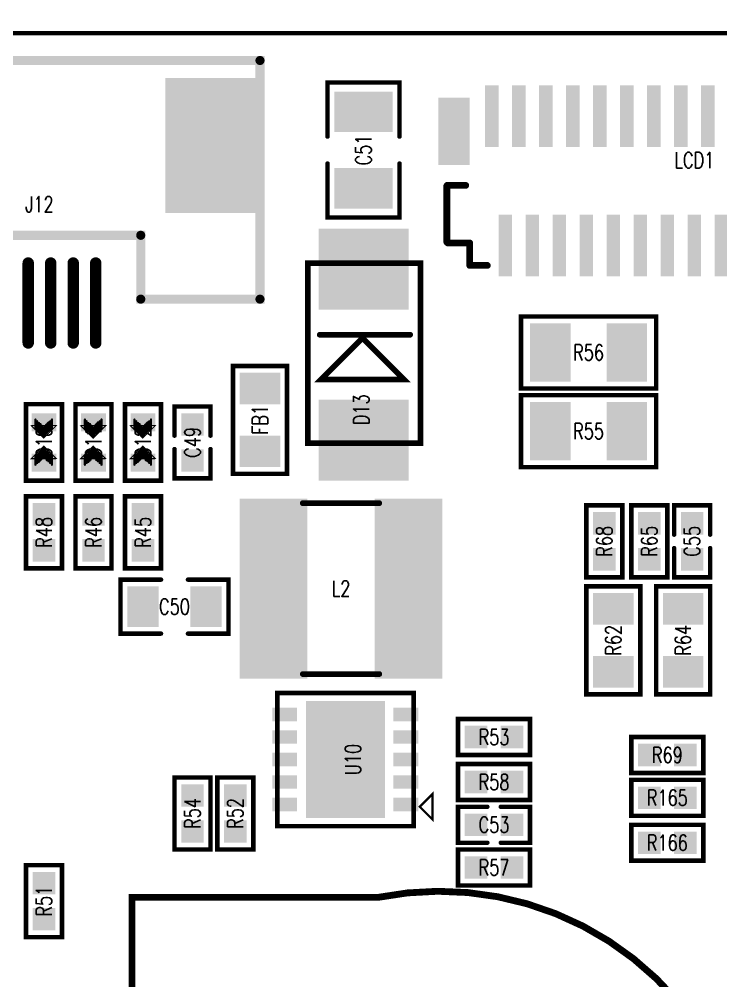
# Model space of a CAD drawing. Extents: x -4 to 157, y -7 to 87.
# Drawn here: x 11.5 to 27.09, y 65.43 to 86.81 of the extents above; entities that cross this region are included whole.
import ezdxf
from ezdxf.enums import TextEntityAlignment as Align

# ---------------------------------------------------------------- set-up
doc = ezdxf.new("R2010")
doc.units = 0
doc.linetypes.add('TRMIDX_0', pattern=[2, 1, 1])
doc.linetypes.add('TRMIDX_1', pattern=[2, 1, 1])
for name, color, linetype in [('BOARD_OUTLINE_00', 254, 'CONTINUOUS'), ('DRIL_NPLTE_THRU_01', 3, 'CONTINUOUS'), ('DRIL_NPLTE_THRU_02', 171, 'CONTINUOUS'), ('DRIL_NPLTE_THRU_03', 222, 'CONTINUOUS'), ('DRIL_NPLTE_THRU_04', 2, 'CONTINUOUS'), ('DRIL_PLTE_THRU_01', 3, 'CONTINUOUS'), ('DRIL_PLTE_THRU_02', 171, 'CONTINUOUS'), ('DRIL_PLTE_THRU_03', 222, 'CONTINUOUS'), ('DRIL_PLTE_THRU_04', 2, 'CONTINUOUS'), ('DRIL_SYMBOL', 254, 'CONTINUOUS'), ('PADS_BOT', 56, 'CONTINUOUS'), ('PADS_INNER', 96, 'CONTINUOUS'), ('PADS_TOP', 96, 'CONTINUOUS'), ('PART_NAME_126', 6, 'CONTINUOUS'), ('PART_TOP_2DLINE_00', 255, 'CONTINUOUS'), ('PART_TOP_2DLINE_01', 255, 'CONTINUOUS'), ('PART_TOP_2DLINE_126', 255, 'CONTINUOUS'), ('PART_TOP_COPPER_01', 255, 'CONTINUOUS'), ('TAG_00', 254, 'CONTINUOUS'), ('TAG_01', 254, 'CONTINUOUS')]:
    doc.layers.add(name, color=color, linetype=linetype)
doc.styles.add('W0$05', font='simplex', dxfattribs={"width": 0.75})

# ---------------------------------------------------------------- blocks, each defined once
blk = doc.blocks.new('BOARD_5')
at = {"layer": 'BOARD_OUTLINE_00', "const_width": 0.1}
blk.add_lwpolyline([(0, -3.5, -0.414214), (3.5, 0), (156.51, 0, -0.414214), (160.01, -3.5), (160.01, -86.52, -0.414214), (156.51, -90.02), (3.5, -90.02, -0.414214), (0, -86.52)], format="xyb", close=True, dxfattribs=at)
blk = doc.blocks.new('SMOOTH_0$1')
at = {"const_width": 0.05}
blk.add_lwpolyline([(-0.025, 0, 1), (0.025, 0, 1)], format="xyb", close=True, dxfattribs=at)
blk = doc.blocks.new('PART_BODY_TOP_275')
at = {"layer": 'PART_TOP_2DLINE_126', "const_width": 0.1}
for points in [[(-0.15, 0.4), (-0.8, 0.4), (-0.8, -0.4), (-0.15, -0.4)], [(0.15, -0.4), (0.8, -0.4), (0.8, 0.4), (0.15, 0.4)]]:
    blk.add_lwpolyline(points, dxfattribs=at)
at = {"layer": 'PART_TOP_2DLINE_126'}
for p in [(-0.8, 0.4), (-0.15, 0.4), (0.15, 0.4), (0.8, 0.4), (-0.8, -0.4), (-0.15, -0.4), (0.15, -0.4), (0.8, -0.4)]:
    blk.add_blockref('SMOOTH_0$1', p, dxfattribs=at)
blk = doc.blocks.new('DRIL_HOLE_0')
blk.add_lwpolyline([(0, 0, 1), (0, 0, 1)], format="xyb", close=True)
blk = doc.blocks.new('PAD_0')
blk.add_lwpolyline([(0, 0, 1), (0, 0, 1)], format="xyb", close=True)
blk = doc.blocks.new('PAD_11')
at = {"const_width": 0.5}
blk.add_lwpolyline([(-0.25, 0), (0.25, 0)], dxfattribs=at)
blk = doc.blocks.new('STK_TOP_7')
at = {"layer": 'DRIL_PLTE_THRU_01'}
blk.add_blockref('DRIL_HOLE_0', (0, 0), dxfattribs=at)
at = {"layer": 'DRIL_PLTE_THRU_02'}
blk.add_blockref('DRIL_HOLE_0', (0, 0), dxfattribs=at)
at = {"layer": 'DRIL_PLTE_THRU_03'}
blk.add_blockref('DRIL_HOLE_0', (0, 0), dxfattribs=at)
at = {"layer": 'DRIL_PLTE_THRU_04'}
blk.add_blockref('DRIL_HOLE_0', (0, 0), dxfattribs=at)
at = {"layer": 'PADS_BOT'}
blk.add_blockref('PAD_0', (0, 0), dxfattribs=at)
at = {"layer": 'PADS_INNER'}
blk.add_blockref('PAD_0', (0, 0), dxfattribs=at)
at = {"layer": 'PADS_TOP'}
blk.add_blockref('PAD_11', (0, 0), dxfattribs=at)
blk = doc.blocks.new('SYM_TOP_5')
for name, p in [('PART_BODY_TOP_275', (0, 0)), ('STK_TOP_7', (-0.4, 0)), ('STK_TOP_7', (0.4, 0))]:
    blk.add_blockref(name, p)
blk = doc.blocks.new('PART_TOP_93')
blk.add_blockref('SYM_TOP_5', (0, 0))
at = {"layer": 'PART_NAME_126', "style": 'W0$05', "width": 0.75}
blk.add_text('C49', height=0.35, dxfattribs=at).set_placement((0, 0), align=Align.MIDDLE_CENTER)
blk = doc.blocks.new('PART_BODY_TOP_278')
at = {"layer": 'PART_TOP_2DLINE_126', "const_width": 0.1}
for points in [[(-0.3, 0.6), (-1.2, 0.6), (-1.2, -0.6), (-0.3, -0.6)], [(0.3, -0.6), (1.2, -0.6), (1.2, 0.6), (0.3, 0.6)]]:
    blk.add_lwpolyline(points, dxfattribs=at)
at = {"layer": 'PART_TOP_2DLINE_126'}
for p in [(-1.2, 0.6), (-0.3, 0.6), (0.3, 0.6), (1.2, 0.6), (-1.2, -0.6), (-0.3, -0.6), (0.3, -0.6), (1.2, -0.6)]:
    blk.add_blockref('SMOOTH_0$1', p, dxfattribs=at)
blk = doc.blocks.new('PAD_14')
at = {"const_width": 0.7}
blk.add_lwpolyline([(-0.45, 0), (0.45, 0)], dxfattribs=at)
blk = doc.blocks.new('STK_TOP_10')
at = {"layer": 'DRIL_PLTE_THRU_01'}
blk.add_blockref('DRIL_HOLE_0', (0, 0), dxfattribs=at)
at = {"layer": 'DRIL_PLTE_THRU_02'}
blk.add_blockref('DRIL_HOLE_0', (0, 0), dxfattribs=at)
at = {"layer": 'DRIL_PLTE_THRU_03'}
blk.add_blockref('DRIL_HOLE_0', (0, 0), dxfattribs=at)
at = {"layer": 'DRIL_PLTE_THRU_04'}
blk.add_blockref('DRIL_HOLE_0', (0, 0), dxfattribs=at)
at = {"layer": 'PADS_BOT'}
blk.add_blockref('PAD_0', (0, 0), dxfattribs=at)
at = {"layer": 'PADS_INNER'}
blk.add_blockref('PAD_0', (0, 0), dxfattribs=at)
at = {"layer": 'PADS_TOP', "rotation": 90}
blk.add_blockref('PAD_14', (0, 0), dxfattribs=at)
blk = doc.blocks.new('SYM_TOP_8')
for name, p in [('PART_BODY_TOP_278', (0, 0)), ('STK_TOP_10', (-0.7, 0)), ('STK_TOP_10', (0.7, 0))]:
    blk.add_blockref(name, p)
blk = doc.blocks.new('PART_TOP_95')
blk.add_blockref('SYM_TOP_8', (0, 0))
at = {"layer": 'PART_NAME_126', "style": 'W0$05', "width": 0.75}
blk.add_text('C50', height=0.35, rotation=180, dxfattribs=at).set_placement((0, 0), align=Align.MIDDLE_CENTER)
blk = doc.blocks.new('PART_BODY_TOP_280')
at = {"layer": 'PART_TOP_2DLINE_126', "const_width": 0.1}
for points in [[(-0.3, 0.8), (-1.5, 0.8), (-1.5, -0.8), (-0.3, -0.8)], [(0.3, 0.8), (1.5, 0.8), (1.5, -0.8), (0.3, -0.8)]]:
    blk.add_lwpolyline(points, dxfattribs=at)
at = {"layer": 'PART_TOP_2DLINE_126'}
for p in [(-1.5, 0.8), (-0.3, 0.8), (0.3, 0.8), (1.5, 0.8), (-1.5, -0.8), (-0.3, -0.8), (0.3, -0.8), (1.5, -0.8)]:
    blk.add_blockref('SMOOTH_0$1', p, dxfattribs=at)
blk = doc.blocks.new('PAD_15')
at = {"const_width": 0.9}
blk.add_lwpolyline([(-0.65, 0), (0.65, 0)], dxfattribs=at)
blk = doc.blocks.new('STK_TOP_12')
at = {"layer": 'DRIL_PLTE_THRU_01'}
blk.add_blockref('DRIL_HOLE_0', (0, 0), dxfattribs=at)
at = {"layer": 'DRIL_PLTE_THRU_02'}
blk.add_blockref('DRIL_HOLE_0', (0, 0), dxfattribs=at)
at = {"layer": 'DRIL_PLTE_THRU_03'}
blk.add_blockref('DRIL_HOLE_0', (0, 0), dxfattribs=at)
at = {"layer": 'DRIL_PLTE_THRU_04'}
blk.add_blockref('DRIL_HOLE_0', (0, 0), dxfattribs=at)
at = {"layer": 'PADS_BOT'}
blk.add_blockref('PAD_0', (0, 0), dxfattribs=at)
at = {"layer": 'PADS_INNER'}
blk.add_blockref('PAD_0', (0, 0), dxfattribs=at)
at = {"layer": 'PADS_TOP', "rotation": 90}
blk.add_blockref('PAD_15', (0, 0), dxfattribs=at)
blk = doc.blocks.new('SYM_TOP_10')
for name, p in [('STK_TOP_12', (-0.85, 0)), ('STK_TOP_12', (0.85, 0)), ('PART_BODY_TOP_280', (0, 0))]:
    blk.add_blockref(name, p)
blk = doc.blocks.new('PART_TOP_96')
blk.add_blockref('SYM_TOP_10', (0, 0))
at = {"layer": 'PART_NAME_126', "style": 'W0$05', "width": 0.75}
blk.add_text('C51', height=0.35, dxfattribs=at).set_placement((0, 0), align=Align.MIDDLE_CENTER)
blk = doc.blocks.new('PART_TOP_98')
blk.add_blockref('SYM_TOP_5', (0, 0))
at = {"layer": 'PART_NAME_126', "style": 'W0$05', "width": 0.75}
blk.add_text('C53', height=0.35, dxfattribs=at).set_placement((0, 0), align=Align.MIDDLE_CENTER)
blk = doc.blocks.new('PART_TOP_100')
blk.add_blockref('SYM_TOP_5', (0, 0))
at = {"layer": 'PART_NAME_126', "style": 'W0$05', "width": 0.75}
blk.add_text('C55', height=0.35, dxfattribs=at).set_placement((0, 0), align=Align.MIDDLE_CENTER)
blk = doc.blocks.new('SMOOTH_0$0254')
at = {"const_width": 0.0127}
blk.add_lwpolyline([(-0.00635, 0, 1), (0.00635, 0, 1)], format="xyb", close=True, dxfattribs=at)
blk = doc.blocks.new('SMOOTH_0$0508')
at = {"const_width": 0.0254}
blk.add_lwpolyline([(-0.0127, 0, 1), (0.0127, 0, 1)], format="xyb", close=True, dxfattribs=at)
blk = doc.blocks.new('PART_BODY_TOP_283')
at = {"layer": 'PART_TOP_2DLINE_126', "const_width": 0.1}
blk.add_lwpolyline([(0.85, -0.4), (0.85, 0.4), (-0.85, 0.4), (-0.85, -0.4)], close=True, dxfattribs=at)
at = {"layer": 'PART_TOP_COPPER_01', "linetype": 'TRMIDX_0', "const_width": 0.0508}
for points in [[(-0.3048, 0.1905), (-0.4953, 0.1905)], [(-0.2667, 0.1524), (-0.4572, 0.1524)], [(-0.2413, 0.1143), (-0.4318, 0.1143)], [(-0.2159, 0.0889), (-0.4064, 0.0889)], [(-0.1905, 0.0635), (-0.381, 0.0635)], [(-0.1524, 0.0381), (-0.3429, 0.0381)], [(-0.1397, -0.0127), (-0.3302, -0.0127)], [(-0.127, 0.0127), (-0.3175, 0.0127)], [(-0.3048, -0.1778), (-0.4953, -0.1778)], [(-0.2667, -0.1397), (-0.4572, -0.1397)], [(-0.2286, -0.1016), (-0.4191, -0.1016)], [(-0.2032, -0.0635), (-0.3937, -0.0635)], [(-0.1651, -0.0381), (-0.3556, -0.0381)]]:
    blk.add_lwpolyline(points, dxfattribs=at)
at = {"layer": 'PART_TOP_COPPER_01', "linetype": 'TRMIDX_0', "const_width": 0.0254}
for points in [[(-0.3556, -0.2667), (-0.08255, 0.00635), (-0.36195, 0.28575), (-0.36195, -0.254), (-0.3556, -0.254)], [(-0.3048, -0.1651), (-0.1397, 0), (-0.31115, 0.17145), (-0.31115, -0.1524), (-0.3048, -0.1524)]]:
    blk.add_lwpolyline(points, close=True, dxfattribs=at)
at = {"layer": 'PART_TOP_COPPER_01', "linetype": 'TRMIDX_1', "const_width": 0.0254}
for points in [[(0.3683, 0.2794), (0.09525, 0.00635), (0.37465, -0.27305), (0.37465, 0.2667), (0.3683, 0.2667)], [(0.3175, 0.1778), (0.1524, 0.0127), (0.32385, -0.15875), (0.32385, 0.1651), (0.3175, 0.1651)]]:
    blk.add_lwpolyline(points, close=True, dxfattribs=at)
at = {"layer": 'PART_TOP_COPPER_01', "linetype": 'TRMIDX_1', "const_width": 0.0508}
for points in [[(0.3175, 0.1905), (0.508, 0.1905)], [(0.1397, 0), (0.3302, 0)], [(0.1524, 0.0254), (0.3429, 0.0254)], [(0.1651, -0.0254), (0.3556, -0.0254)], [(0.1778, 0.0508), (0.3683, 0.0508)], [(0.2159, 0.0762), (0.4064, 0.0762)], [(0.2413, 0.1143), (0.4318, 0.1143)], [(0.2794, 0.1524), (0.4699, 0.1524)], [(0.2032, -0.0508), (0.3937, -0.0508)], [(0.2286, -0.0762), (0.4191, -0.0762)], [(0.254, -0.1016), (0.4445, -0.1016)], [(0.2794, -0.1397), (0.4699, -0.1397)], [(0.3175, -0.1778), (0.508, -0.1778)]]:
    blk.add_lwpolyline(points, dxfattribs=at)
at = {"layer": 'PART_TOP_2DLINE_126'}
for p in [(-0.85, 0.4), (0.85, 0.4), (-0.85, -0.4), (0.85, -0.4)]:
    blk.add_blockref('SMOOTH_0$1', p, dxfattribs=at)
at = {"layer": 'PART_TOP_COPPER_01'}
for name, p in [('SMOOTH_0$0508', (-0.4953, 0.1905)), ('SMOOTH_0$0254', (-0.36195, 0.28575)), ('SMOOTH_0$0508', (-0.3048, 0.1905)), ('SMOOTH_0$0508', (0.3175, 0.1905)), ('SMOOTH_0$0254', (0.3683, 0.2794)), ('SMOOTH_0$0254', (0.3683, 0.2667)), ('SMOOTH_0$0254', (0.37465, 0.2667)), ('SMOOTH_0$0508', (0.508, 0.1905)), ('SMOOTH_0$0508', (-0.4572, 0.1524)), ('SMOOTH_0$0508', (-0.4318, 0.1143)), ('SMOOTH_0$0508', (-0.4064, 0.0889)), ('SMOOTH_0$0508', (-0.381, 0.0635)), ('SMOOTH_0$0508', (-0.3429, 0.0381)), ('SMOOTH_0$0508', (-0.3302, -0.0127)), ('SMOOTH_0$0508', (-0.3175, 0.0127)), ('SMOOTH_0$0254', (-0.31115, 0.17145)), ('SMOOTH_0$0508', (-0.2667, 0.1524)), ('SMOOTH_0$0508', (-0.2413, 0.1143)), ('SMOOTH_0$0508', (-0.2159, 0.0889)), ('SMOOTH_0$0508', (-0.1905, 0.0635)), ('SMOOTH_0$0508', (-0.1524, 0.0381)), ('SMOOTH_0$0508', (-0.1397, -0.0127)), ('SMOOTH_0$0508', (-0.127, 0.0127)), ('SMOOTH_0$0254', (-0.1397, 0)), ('SMOOTH_0$0254', (-0.08255, 0.00635)), ('SMOOTH_0$0254', (0.09525, 0.00635)), ('SMOOTH_0$0508', (0.1397, 0)), ('SMOOTH_0$0508', (0.1524, 0.0254)), ('SMOOTH_0$0254', (0.1524, 0.0127)), ('SMOOTH_0$0508', (0.1651, -0.0254)), ('SMOOTH_0$0508', (0.1778, 0.0508)), ('SMOOTH_0$0508', (0.2159, 0.0762)), ('SMOOTH_0$0508', (0.2413, 0.1143)), ('SMOOTH_0$0508', (0.2794, 0.1524)), ('SMOOTH_0$0254', (0.3175, 0.1778)), ('SMOOTH_0$0254', (0.3175, 0.1651)), ('SMOOTH_0$0508', (0.3302, 0)), ('SMOOTH_0$0254', (0.32385, 0.1651)), ('SMOOTH_0$0508', (0.3429, 0.0254)), ('SMOOTH_0$0508', (0.3556, -0.0254)), ('SMOOTH_0$0508', (0.3683, 0.0508)), ('SMOOTH_0$0508', (0.4064, 0.0762)), ('SMOOTH_0$0508', (0.4318, 0.1143)), ('SMOOTH_0$0508', (0.4699, 0.1524)), ('SMOOTH_0$0508', (-0.4953, -0.1778)), ('SMOOTH_0$0508', (-0.4572, -0.1397)), ('SMOOTH_0$0508', (-0.4191, -0.1016)), ('SMOOTH_0$0508', (-0.3937, -0.0635)), ('SMOOTH_0$0508', (-0.3556, -0.0381)), ('SMOOTH_0$0508', (-0.3048, -0.1778)), ('SMOOTH_0$0254', (-0.31115, -0.1524)), ('SMOOTH_0$0254', (-0.3048, -0.1524)), ('SMOOTH_0$0254', (-0.3048, -0.1651)), ('SMOOTH_0$0508', (-0.2667, -0.1397)), ('SMOOTH_0$0508', (-0.2286, -0.1016)), ('SMOOTH_0$0508', (-0.2032, -0.0635)), ('SMOOTH_0$0508', (-0.1651, -0.0381)), ('SMOOTH_0$0508', (0.2032, -0.0508)), ('SMOOTH_0$0508', (0.2286, -0.0762)), ('SMOOTH_0$0508', (0.254, -0.1016)), ('SMOOTH_0$0508', (0.2794, -0.1397)), ('SMOOTH_0$0508', (0.3175, -0.1778)), ('SMOOTH_0$0254', (0.32385, -0.15875)), ('SMOOTH_0$0508', (0.3937, -0.0508)), ('SMOOTH_0$0508', (0.4191, -0.0762)), ('SMOOTH_0$0508', (0.4445, -0.1016)), ('SMOOTH_0$0508', (0.4699, -0.1397)), ('SMOOTH_0$0508', (0.508, -0.1778)), ('SMOOTH_0$0254', (-0.36195, -0.254)), ('SMOOTH_0$0254', (-0.3556, -0.254)), ('SMOOTH_0$0254', (-0.3556, -0.2667)), ('SMOOTH_0$0254', (0.37465, -0.27305))]:
    blk.add_blockref(name, p, dxfattribs=at)
blk = doc.blocks.new('PAD_18')
at = {"const_width": 0.4}
blk.add_lwpolyline([(-0.275, 0), (0.275, 0)], dxfattribs=at)
blk = doc.blocks.new('STK_TOP_15')
at = {"layer": 'DRIL_PLTE_THRU_01'}
blk.add_blockref('DRIL_HOLE_0', (0, 0), dxfattribs=at)
at = {"layer": 'DRIL_PLTE_THRU_02'}
blk.add_blockref('DRIL_HOLE_0', (0, 0), dxfattribs=at)
at = {"layer": 'DRIL_PLTE_THRU_03'}
blk.add_blockref('DRIL_HOLE_0', (0, 0), dxfattribs=at)
at = {"layer": 'DRIL_PLTE_THRU_04'}
blk.add_blockref('DRIL_HOLE_0', (0, 0), dxfattribs=at)
at = {"layer": 'PADS_BOT'}
blk.add_blockref('PAD_0', (0, 0), dxfattribs=at)
at = {"layer": 'PADS_INNER'}
blk.add_blockref('PAD_0', (0, 0), dxfattribs=at)
at = {"layer": 'PADS_TOP', "rotation": 90}
blk.add_blockref('PAD_18', (0, 0), dxfattribs=at)
blk = doc.blocks.new('SYM_TOP_13')
for name, p in [('PART_BODY_TOP_283', (0, 0)), ('STK_TOP_15', (-0.45, 0)), ('STK_TOP_15', (0.45, 0))]:
    blk.add_blockref(name, p)
blk = doc.blocks.new('PART_TOP_133')
blk.add_blockref('SYM_TOP_13', (0, 0))
at = {"layer": 'PART_NAME_126', "style": 'W0$05', "width": 0.75}
blk.add_text('D10', height=0.35, dxfattribs=at).set_placement((0, 0), align=Align.MIDDLE_CENTER)
blk = doc.blocks.new('PART_TOP_134')
blk.add_blockref('SYM_TOP_13', (0, 0))
at = {"layer": 'PART_NAME_126', "style": 'W0$05', "width": 0.75}
blk.add_text('D11', height=0.35, dxfattribs=at).set_placement((0, 0), align=Align.MIDDLE_CENTER)
blk = doc.blocks.new('PART_TOP_135')
blk.add_blockref('SYM_TOP_13', (0, 0))
at = {"layer": 'PART_NAME_126', "style": 'W0$05', "width": 0.75}
blk.add_text('D12', height=0.35, dxfattribs=at).set_placement((0, 0), align=Align.MIDDLE_CENTER)
blk = doc.blocks.new('SMOOTH_0$127')
at = {"const_width": 0.0635}
blk.add_lwpolyline([(-0.03175, 0, 1), (0.03175, 0, 1)], format="xyb", close=True, dxfattribs=at)
blk = doc.blocks.new('PART_BODY_TOP_284')
at = {"layer": 'PART_TOP_2DLINE_126', "const_width": 0.127}
blk.add_lwpolyline([(-0.336, -1.236), (3.664, -1.236), (3.664, 1.264), (-0.336, 1.264)], close=True, dxfattribs=at)
for points in [[(1.257, 1.036), (1.257, -0.972)], [(2.25, 0.785), (2.25, -0.943), (1.3285, -0.0215), (2.2515, 0.9015), (2.2515, 0.784)]]:
    blk.add_lwpolyline(points, dxfattribs=at)
at = {"layer": 'PART_TOP_2DLINE_126'}
for p in [(-0.336, 1.264), (3.664, 1.264), (1.257, 1.036), (2.2515, 0.9015), (2.25, 0.785), (2.2515, 0.784), (1.3285, -0.0215), (1.257, -0.972), (2.25, -0.943), (-0.336, -1.236), (3.664, -1.236)]:
    blk.add_blockref('SMOOTH_0$127', p, dxfattribs=at)
blk = doc.blocks.new('PAD_19')
at = {"const_width": 1.8}
blk.add_lwpolyline([(-1, 0), (1, 0)], dxfattribs=at)
blk = doc.blocks.new('STK_TOP_16')
at = {"layer": 'DRIL_PLTE_THRU_01'}
blk.add_blockref('DRIL_HOLE_0', (0, 0), dxfattribs=at)
at = {"layer": 'DRIL_PLTE_THRU_02'}
blk.add_blockref('DRIL_HOLE_0', (0, 0), dxfattribs=at)
at = {"layer": 'DRIL_PLTE_THRU_03'}
blk.add_blockref('DRIL_HOLE_0', (0, 0), dxfattribs=at)
at = {"layer": 'DRIL_PLTE_THRU_04'}
blk.add_blockref('DRIL_HOLE_0', (0, 0), dxfattribs=at)
at = {"layer": 'PADS_BOT'}
blk.add_blockref('PAD_0', (0, 0), dxfattribs=at)
at = {"layer": 'PADS_INNER'}
blk.add_blockref('PAD_0', (0, 0), dxfattribs=at)
at = {"layer": 'PADS_TOP', "rotation": 90}
blk.add_blockref('PAD_19', (0, 0), dxfattribs=at)
blk = doc.blocks.new('SYM_TOP_14')
for name, p in [('STK_TOP_16', (-0.2, 0)), ('STK_TOP_16', (3.6, 0)), ('PART_BODY_TOP_284', (0, 0))]:
    blk.add_blockref(name, p)
blk = doc.blocks.new('PART_TOP_136')
blk.add_blockref('SYM_TOP_14', (0, 0))
at = {"layer": 'PART_NAME_126', "style": 'W0$05', "width": 0.75}
blk.add_text('D13', height=0.35, rotation=180, dxfattribs=at).set_placement((2.925, -0.05), align=Align.MIDDLE_CENTER)
blk = doc.blocks.new('PART_BODY_TOP_289')
at = {"layer": 'PART_TOP_2DLINE_126', "const_width": 0.1}
blk.add_lwpolyline([(-1.2, 0.6), (1.2, 0.6), (1.2, -0.6), (-1.2, -0.6)], close=True, dxfattribs=at)
at = {"layer": 'PART_TOP_2DLINE_126'}
for p in [(-1.2, 0.6), (1.2, 0.6), (-1.2, -0.6), (1.2, -0.6)]:
    blk.add_blockref('SMOOTH_0$1', p, dxfattribs=at)
blk = doc.blocks.new('SYM_TOP_19')
for name, p in [('PART_BODY_TOP_289', (0, 0)), ('STK_TOP_10', (-0.7, 0)), ('STK_TOP_10', (0.7, 0))]:
    blk.add_blockref(name, p)
blk = doc.blocks.new('PART_TOP_187')
blk.add_blockref('SYM_TOP_19', (0, 0))
at = {"layer": 'PART_NAME_126', "style": 'W0$05', "width": 0.75}
blk.add_text('FB1', height=0.35, rotation=180, dxfattribs=at).set_placement((0, 0), align=Align.MIDDLE_CENTER)
blk = doc.blocks.new('SMOOTH_0$2032')
at = {"const_width": 0.1016}
blk.add_lwpolyline([(-0.0508, 0, 1), (0.0508, 0, 1)], format="xyb", close=True, dxfattribs=at)
blk = doc.blocks.new('PART_BODY_TOP_295')
at = {"layer": 'PART_TOP_2DLINE_00', "const_width": 0.203}
blk.add_lwpolyline([(2.045, 1), (2.345, 0.2), (2.645, 1)], close=True, dxfattribs=at)
at = {"layer": 'PART_TOP_2DLINE_126', "const_width": 0.203}
blk.add_lwpolyline([(-2.25, -0.085), (-4.9, -0.085), (-4.9, -5.391), (4.9, -5.391), (4.9, -0.265), (2.3, -0.265), (2.3, -1.505), (-2.25, -1.505)], close=True, dxfattribs=at)
at = {"layer": 'PART_TOP_2DLINE_00'}
for p in [(2.045, 1), (2.645, 1), (2.345, 0.2)]:
    blk.add_blockref('SMOOTH_0$2032', p, dxfattribs=at)
at = {"layer": 'PART_TOP_2DLINE_126'}
for p in [(-4.9, -0.085), (-2.25, -0.085), (2.3, -0.265), (4.9, -0.265), (-2.25, -1.505), (2.3, -1.505), (-4.9, -5.391), (4.9, -5.391)]:
    blk.add_blockref('SMOOTH_0$2032', p, dxfattribs=at)
blk = doc.blocks.new('PAD_34')
at = {"const_width": 0.127}
blk.add_lwpolyline([(-0.889, -0.0635), (0.889, -0.0635, 1), (0.889, 0.0635), (-0.889, 0.0635, 1)], format="xyb", close=True, dxfattribs=at)
blk = doc.blocks.new('STK_TOP_29')
at = {"layer": 'DRIL_PLTE_THRU_01'}
blk.add_blockref('DRIL_HOLE_0', (0, 0), dxfattribs=at)
at = {"layer": 'DRIL_PLTE_THRU_02'}
blk.add_blockref('DRIL_HOLE_0', (0, 0), dxfattribs=at)
at = {"layer": 'DRIL_PLTE_THRU_03'}
blk.add_blockref('DRIL_HOLE_0', (0, 0), dxfattribs=at)
at = {"layer": 'DRIL_PLTE_THRU_04'}
blk.add_blockref('DRIL_HOLE_0', (0, 0), dxfattribs=at)
at = {"layer": 'PADS_BOT'}
blk.add_blockref('PAD_0', (0, 0), dxfattribs=at)
at = {"layer": 'PADS_INNER'}
blk.add_blockref('PAD_0', (0, 0), dxfattribs=at)
at = {"layer": 'PADS_TOP', "rotation": 90}
blk.add_blockref('PAD_34', (0, 0), dxfattribs=at)
blk = doc.blocks.new('PAD_36')
at = {"const_width": 2}
blk.add_lwpolyline([(-1.5, 0), (1.5, 0)], dxfattribs=at)
blk = doc.blocks.new('STK_TOP_30')
at = {"layer": 'DRIL_PLTE_THRU_01'}
blk.add_blockref('DRIL_HOLE_0', (0, 0), dxfattribs=at)
at = {"layer": 'DRIL_PLTE_THRU_02'}
blk.add_blockref('DRIL_HOLE_0', (0, 0), dxfattribs=at)
at = {"layer": 'DRIL_PLTE_THRU_03'}
blk.add_blockref('DRIL_HOLE_0', (0, 0), dxfattribs=at)
at = {"layer": 'DRIL_PLTE_THRU_04'}
blk.add_blockref('DRIL_HOLE_0', (0, 0), dxfattribs=at)
at = {"layer": 'PADS_BOT'}
blk.add_blockref('PAD_0', (0, 0), dxfattribs=at)
at = {"layer": 'PADS_INNER'}
blk.add_blockref('PAD_0', (0, 0), dxfattribs=at)
at = {"layer": 'PADS_TOP', "rotation": 90}
blk.add_blockref('PAD_36', (0, 0), dxfattribs=at)
blk = doc.blocks.new('SYM_TOP_25')
for name, p in [('PART_BODY_TOP_295', (0, 0)), ('STK_TOP_29', (-1.25, 0)), ('STK_TOP_29', (-0.75, 0)), ('STK_TOP_29', (-0.25, 0)), ('STK_TOP_29', (0.25, 0)), ('STK_TOP_29', (0.75, 0)), ('STK_TOP_29', (1.25, 0)), ('STK_TOP_30', (-3.8, -3.5)), ('STK_TOP_30', (3.8, -3.5))]:
    blk.add_blockref(name, p)
blk = doc.blocks.new('PART_TOP_192')
blk.add_blockref('SYM_TOP_25', (0, 0))
at = {"layer": 'PART_NAME_126', "style": 'W0$05', "width": 0.75}
blk.add_text('J12', height=0.35, rotation=180, dxfattribs=at).set_placement((0, -2.1955), align=Align.MIDDLE_CENTER)
blk = doc.blocks.new('PART_BODY_TOP_305')
at = {"layer": 'PART_TOP_2DLINE_126', "const_width": 0.127}
for points in [[(-0.849884, 1.89992), (0.849884, 1.89992)], [(-0.849884, -1.89992), (0.849884, -1.89992)]]:
    blk.add_lwpolyline(points, dxfattribs=at)
at = {"layer": 'PART_TOP_2DLINE_126'}
for p in [(-0.849884, 1.89992), (0.849884, 1.89992), (-0.849884, -1.89992), (0.849884, -1.89992)]:
    blk.add_blockref('SMOOTH_0$127', p, dxfattribs=at)
blk = doc.blocks.new('PAD_61')
at = {"const_width": 1.49987}
blk.add_lwpolyline([(-1.999996, 0), (1.999996, 0)], dxfattribs=at)
blk = doc.blocks.new('STK_TOP_54')
at = {"layer": 'DRIL_PLTE_THRU_01'}
blk.add_blockref('DRIL_HOLE_0', (0, 0), dxfattribs=at)
at = {"layer": 'DRIL_PLTE_THRU_02'}
blk.add_blockref('DRIL_HOLE_0', (0, 0), dxfattribs=at)
at = {"layer": 'DRIL_PLTE_THRU_03'}
blk.add_blockref('DRIL_HOLE_0', (0, 0), dxfattribs=at)
at = {"layer": 'DRIL_PLTE_THRU_04'}
blk.add_blockref('DRIL_HOLE_0', (0, 0), dxfattribs=at)
at = {"layer": 'PADS_BOT'}
blk.add_blockref('PAD_0', (0, 0), dxfattribs=at)
at = {"layer": 'PADS_INNER'}
blk.add_blockref('PAD_0', (0, 0), dxfattribs=at)
at = {"layer": 'PADS_TOP', "rotation": 90}
blk.add_blockref('PAD_61', (0, 0), dxfattribs=at)
blk = doc.blocks.new('SYM_TOP_35')
for name, p in [('STK_TOP_54', (-1.500124, 0)), ('STK_TOP_54', (1.500124, 0)), ('PART_BODY_TOP_305', (0, 0))]:
    blk.add_blockref(name, p)
blk = doc.blocks.new('PART_TOP_206')
blk.add_blockref('SYM_TOP_35', (0, 0))
at = {"layer": 'PART_NAME_126', "style": 'W0$05', "width": 0.75}
blk.add_text('L2', height=0.35, dxfattribs=at).set_placement((0, 0), align=Align.MIDDLE_CENTER)
blk = doc.blocks.new('PART_BODY_TOP_290')
at = {"layer": 'PART_TOP_2DLINE_126', "const_width": 0.1}
blk.add_lwpolyline([(-0.8, 0.4), (0.8, 0.4), (0.8, -0.4), (-0.8, -0.4)], close=True, dxfattribs=at)
at = {"layer": 'PART_TOP_2DLINE_126'}
for p in [(-0.8, 0.4), (0.8, 0.4), (-0.8, -0.4), (0.8, -0.4)]:
    blk.add_blockref('SMOOTH_0$1', p, dxfattribs=at)
blk = doc.blocks.new('SYM_TOP_20')
for name, p in [('PART_BODY_TOP_290', (0, 0)), ('STK_TOP_7', (-0.4, 0)), ('STK_TOP_7', (0.4, 0))]:
    blk.add_blockref(name, p)
blk = doc.blocks.new('PART_TOP_282')
blk.add_blockref('SYM_TOP_20', (0, 0))
at = {"layer": 'PART_NAME_126', "style": 'W0$05', "width": 0.75}
blk.add_text('R165', height=0.35, rotation=180, dxfattribs=at).set_placement((0, 0), align=Align.MIDDLE_CENTER)
blk = doc.blocks.new('PART_TOP_283')
blk.add_blockref('SYM_TOP_20', (0, 0))
at = {"layer": 'PART_NAME_126', "style": 'W0$05', "width": 0.75}
blk.add_text('R166', height=0.35, dxfattribs=at).set_placement((0, 0), align=Align.MIDDLE_CENTER)
blk = doc.blocks.new('PART_TOP_345')
blk.add_blockref('SYM_TOP_20', (0, 0))
at = {"layer": 'PART_NAME_126', "style": 'W0$05', "width": 0.75}
blk.add_text('R45', height=0.35, dxfattribs=at).set_placement((0, 0), align=Align.MIDDLE_CENTER)
blk = doc.blocks.new('PART_TOP_346')
blk.add_blockref('SYM_TOP_20', (0, 0))
at = {"layer": 'PART_NAME_126', "style": 'W0$05', "width": 0.75}
blk.add_text('R46', height=0.35, dxfattribs=at).set_placement((0, 0), align=Align.MIDDLE_CENTER)
blk = doc.blocks.new('PART_TOP_348')
blk.add_blockref('SYM_TOP_20', (0, 0))
at = {"layer": 'PART_NAME_126', "style": 'W0$05', "width": 0.75}
blk.add_text('R48', height=0.35, dxfattribs=at).set_placement((0, 0), align=Align.MIDDLE_CENTER)
blk = doc.blocks.new('PART_TOP_352')
blk.add_blockref('SYM_TOP_20', (0, 0))
at = {"layer": 'PART_NAME_126', "style": 'W0$05', "width": 0.75}
blk.add_text('R51', height=0.35, dxfattribs=at).set_placement((0, 0), align=Align.MIDDLE_CENTER)
blk = doc.blocks.new('PART_TOP_353')
blk.add_blockref('SYM_TOP_20', (0, 0))
at = {"layer": 'PART_NAME_126', "style": 'W0$05', "width": 0.75}
blk.add_text('R52', height=0.35, dxfattribs=at).set_placement((0, 0), align=Align.MIDDLE_CENTER)
blk = doc.blocks.new('PART_TOP_354')
blk.add_blockref('SYM_TOP_20', (0, 0))
at = {"layer": 'PART_NAME_126', "style": 'W0$05', "width": 0.75}
blk.add_text('R53', height=0.35, dxfattribs=at).set_placement((0, 0), align=Align.MIDDLE_CENTER)
blk = doc.blocks.new('PART_TOP_355')
blk.add_blockref('SYM_TOP_20', (0, 0))
at = {"layer": 'PART_NAME_126', "style": 'W0$05', "width": 0.75}
blk.add_text('R54', height=0.35, dxfattribs=at).set_placement((0, 0), align=Align.MIDDLE_CENTER)
blk = doc.blocks.new('PART_BODY_TOP_312')
at = {"layer": 'PART_TOP_2DLINE_126', "const_width": 0.1}
blk.add_lwpolyline([(-1.5, 0.8), (1.5, 0.8), (1.5, -0.8), (-1.5, -0.8)], close=True, dxfattribs=at)
at = {"layer": 'PART_TOP_2DLINE_126'}
for p in [(-1.5, 0.8), (1.5, 0.8), (-1.5, -0.8), (1.5, -0.8)]:
    blk.add_blockref('SMOOTH_0$1', p, dxfattribs=at)
blk = doc.blocks.new('SYM_TOP_42')
for name, p in [('STK_TOP_12', (-0.85, 0)), ('STK_TOP_12', (0.85, 0)), ('PART_BODY_TOP_312', (0, 0))]:
    blk.add_blockref(name, p)
blk = doc.blocks.new('PART_TOP_356')
blk.add_blockref('SYM_TOP_42', (0, 0))
at = {"layer": 'PART_NAME_126', "style": 'W0$05', "width": 0.75}
blk.add_text('R55', height=0.35, dxfattribs=at).set_placement((0, 0), align=Align.MIDDLE_CENTER)
blk = doc.blocks.new('PART_TOP_357')
blk.add_blockref('SYM_TOP_42', (0, 0))
at = {"layer": 'PART_NAME_126', "style": 'W0$05', "width": 0.75}
blk.add_text('R56', height=0.35, dxfattribs=at).set_placement((0, 0), align=Align.MIDDLE_CENTER)
blk = doc.blocks.new('PART_TOP_358')
blk.add_blockref('SYM_TOP_20', (0, 0))
at = {"layer": 'PART_NAME_126', "style": 'W0$05', "width": 0.75}
blk.add_text('R57', height=0.35, dxfattribs=at).set_placement((0, 0), align=Align.MIDDLE_CENTER)
blk = doc.blocks.new('PART_TOP_359')
blk.add_blockref('SYM_TOP_20', (0, 0))
at = {"layer": 'PART_NAME_126', "style": 'W0$05', "width": 0.75}
blk.add_text('R58', height=0.35, rotation=180, dxfattribs=at).set_placement((0, 0), align=Align.MIDDLE_CENTER)
blk = doc.blocks.new('PART_TOP_364')
blk.add_blockref('SYM_TOP_19', (0, 0))
at = {"layer": 'PART_NAME_126', "style": 'W0$05', "width": 0.75}
blk.add_text('R62', height=0.35, dxfattribs=at).set_placement((0, 0), align=Align.MIDDLE_CENTER)
blk = doc.blocks.new('PART_TOP_366')
blk.add_blockref('SYM_TOP_19', (0, 0))
at = {"layer": 'PART_NAME_126', "style": 'W0$05', "width": 0.75}
blk.add_text('R64', height=0.35, dxfattribs=at).set_placement((0, 0), align=Align.MIDDLE_CENTER)
blk = doc.blocks.new('PART_TOP_367')
blk.add_blockref('SYM_TOP_20', (0, 0))
at = {"layer": 'PART_NAME_126', "style": 'W0$05', "width": 0.75}
blk.add_text('R65', height=0.35, dxfattribs=at).set_placement((0, 0), align=Align.MIDDLE_CENTER)
blk = doc.blocks.new('PART_TOP_370')
blk.add_blockref('SYM_TOP_20', (0, 0))
at = {"layer": 'PART_NAME_126', "style": 'W0$05', "width": 0.75}
blk.add_text('R68', height=0.35, rotation=180, dxfattribs=at).set_placement((0, 0), align=Align.MIDDLE_CENTER)
blk = doc.blocks.new('PART_TOP_371')
blk.add_blockref('SYM_TOP_20', (0, 0))
at = {"layer": 'PART_NAME_126', "style": 'W0$05', "width": 0.75}
blk.add_text('R69', height=0.35, dxfattribs=at).set_placement((0, 0), align=Align.MIDDLE_CENTER)
blk = doc.blocks.new('SMOOTH_0$05')
at = {"const_width": 0.025}
blk.add_lwpolyline([(-0.0125, 0, 1), (0.0125, 0, 1)], format="xyb", close=True, dxfattribs=at)
blk = doc.blocks.new('PART_BODY_TOP_315')
at = {"layer": 'PART_TOP_2DLINE_00'}
for points, const_width in [([(-1.48, 1.515), (1.48, 1.515), (1.48, -1.515), (-1.48, -1.515)], 0.1), ([(-1.05, -1.65), (-1.33, -1.93), (-0.77, -1.93)], 0.05)]:
    blk.add_lwpolyline(points, close=True, dxfattribs=dict(at, const_width=const_width))
for name, p in [('SMOOTH_0$1', (-1.48, 1.515)), ('SMOOTH_0$1', (1.48, 1.515)), ('SMOOTH_0$1', (-1.48, -1.515)), ('SMOOTH_0$1', (1.48, -1.515)), ('SMOOTH_0$05', (-1.05, -1.65)), ('SMOOTH_0$05', (-1.33, -1.93)), ('SMOOTH_0$05', (-0.77, -1.93))]:
    blk.add_blockref(name, p, dxfattribs=at)
blk = doc.blocks.new('PAD_72')
at = {"const_width": 0.3}
blk.add_lwpolyline([(-0.275, 0), (0.275, 0)], dxfattribs=at)
blk = doc.blocks.new('STK_TOP_65')
at = {"layer": 'DRIL_PLTE_THRU_01'}
blk.add_blockref('DRIL_HOLE_0', (0, 0), dxfattribs=at)
at = {"layer": 'DRIL_PLTE_THRU_02'}
blk.add_blockref('DRIL_HOLE_0', (0, 0), dxfattribs=at)
at = {"layer": 'DRIL_PLTE_THRU_03'}
blk.add_blockref('DRIL_HOLE_0', (0, 0), dxfattribs=at)
at = {"layer": 'DRIL_PLTE_THRU_04'}
blk.add_blockref('DRIL_HOLE_0', (0, 0), dxfattribs=at)
at = {"layer": 'PADS_BOT'}
blk.add_blockref('PAD_0', (0, 0), dxfattribs=at)
at = {"layer": 'PADS_INNER'}
blk.add_blockref('PAD_0', (0, 0), dxfattribs=at)
at = {"layer": 'PADS_TOP', "rotation": 90}
blk.add_blockref('PAD_72', (0, 0), dxfattribs=at)
blk = doc.blocks.new('PAD_73')
at = {"const_width": 1.75}
blk.add_lwpolyline([(-1.3, 0), (1.3, 0)], dxfattribs=at)
blk = doc.blocks.new('STK_TOP_66')
at = {"layer": 'DRIL_PLTE_THRU_01'}
blk.add_blockref('DRIL_HOLE_0', (0, 0), dxfattribs=at)
at = {"layer": 'DRIL_PLTE_THRU_02'}
blk.add_blockref('DRIL_HOLE_0', (0, 0), dxfattribs=at)
at = {"layer": 'DRIL_PLTE_THRU_03'}
blk.add_blockref('DRIL_HOLE_0', (0, 0), dxfattribs=at)
at = {"layer": 'DRIL_PLTE_THRU_04'}
blk.add_blockref('DRIL_HOLE_0', (0, 0), dxfattribs=at)
at = {"layer": 'PADS_BOT'}
blk.add_blockref('PAD_0', (0, 0), dxfattribs=at)
at = {"layer": 'PADS_INNER'}
blk.add_blockref('PAD_0', (0, 0), dxfattribs=at)
at = {"layer": 'PADS_TOP'}
blk.add_blockref('PAD_73', (0, 0), dxfattribs=at)
blk = doc.blocks.new('SYM_TOP_45')
for name, p in [('STK_TOP_65', (-1, 1.35)), ('STK_TOP_65', (-0.5, 1.35)), ('STK_TOP_65', (0, 1.35)), ('STK_TOP_65', (0.5, 1.35)), ('STK_TOP_65', (1, 1.35)), ('PART_BODY_TOP_315', (0, 0)), ('STK_TOP_66', (0, 0)), ('STK_TOP_65', (-1, -1.34)), ('STK_TOP_65', (-0.5, -1.34)), ('STK_TOP_65', (0, -1.34)), ('STK_TOP_65', (0.5, -1.34)), ('STK_TOP_65', (1, -1.34))]:
    blk.add_blockref(name, p)
blk = doc.blocks.new('PART_TOP_404')
blk.add_blockref('SYM_TOP_45', (0, 0))
at = {"layer": 'PART_NAME_126', "style": 'W0$05', "width": 0.75}
blk.add_text('U10', height=0.35, dxfattribs=at).set_placement((0, -0.165), align=Align.MIDDLE_CENTER)
blk = doc.blocks.new('SMOOTH_0$1524')
at = {"const_width": 0.0762}
blk.add_lwpolyline([(-0.0381, 0, 1), (0.0381, 0, 1)], format="xyb", close=True, dxfattribs=at)
blk = doc.blocks.new('PART_BODY_TOP_321')
at = {"layer": 'PART_TOP_2DLINE_126', "const_width": 0.152}
for points in [[(-1.811, -6.584, -0.37488), (-6.91, 1.526), (-6.91, 6.991), (-3.631, 6.991), (-1.873, 8.749), (-1.554, 8.749)], [(1.597, 8.758), (1.806, 8.758), (3.569, 6.995), (7.335, 6.995), (7.335, 1.534, -0.406566), (2.074, -6.608)]]:
    blk.add_lwpolyline(points, format="xyb", dxfattribs=at)
at = {"layer": 'TAG_00'}
blk.add_lwpolyline([(0, 0), (0, 0)], dxfattribs=at)
at = {"layer": 'TAG_01'}
blk.add_lwpolyline([(0, 0), (0, 0)], dxfattribs=at)
at = {"layer": 'PART_TOP_2DLINE_126'}
for p in [(-1.873, 8.749), (-1.554, 8.749), (1.597, 8.758), (1.806, 8.758), (-6.91, 6.991), (-3.631, 6.991), (3.569, 6.995), (7.335, 6.995), (-6.91, 1.526), (7.335, 1.534), (-1.811, -6.584), (2.074, -6.608)]:
    blk.add_blockref('SMOOTH_0$1524', p, dxfattribs=at)
blk = doc.blocks.new('PAD_81')
at = {"const_width": 3.099}
blk.add_lwpolyline([(-2.032, 0), (2.032, 0)], dxfattribs=at)
blk = doc.blocks.new('STK_TOP_78')
at = {"layer": 'DRIL_PLTE_THRU_01'}
blk.add_blockref('DRIL_HOLE_0', (0, 0), dxfattribs=at)
at = {"layer": 'DRIL_PLTE_THRU_02'}
blk.add_blockref('DRIL_HOLE_0', (0, 0), dxfattribs=at)
at = {"layer": 'DRIL_PLTE_THRU_03'}
blk.add_blockref('DRIL_HOLE_0', (0, 0), dxfattribs=at)
at = {"layer": 'DRIL_PLTE_THRU_04'}
blk.add_blockref('DRIL_HOLE_0', (0, 0), dxfattribs=at)
at = {"layer": 'PADS_BOT'}
blk.add_blockref('PAD_0', (0, 0), dxfattribs=at)
at = {"layer": 'PADS_INNER'}
blk.add_blockref('PAD_0', (0, 0), dxfattribs=at)
at = {"layer": 'PADS_TOP', "rotation": 90}
blk.add_blockref('PAD_81', (0, 0), dxfattribs=at)
blk = doc.blocks.new('DRIL_SYMBOL_1$2')
at = {"layer": 'DRIL_SYMBOL', "const_width": 0.0508}
for points in [[(0, -0.254), (0, 0.254)], [(-0.254, 0), (0.254, 0)]]:
    blk.add_lwpolyline(points, dxfattribs=at)
blk = doc.blocks.new('DRIL_HOLE_1$2')
at = {"const_width": 0.6}
blk.add_lwpolyline([(-0.3, 0, 1), (0.3, 0, 1)], format="xyb", close=True, dxfattribs=at)
blk.add_blockref('DRIL_SYMBOL_1$2', (0, 0))
blk = doc.blocks.new('PAD_82')
at = {"const_width": 0.6}
blk.add_lwpolyline([(0, -0.3, 1), (0, 0.3, 1)], format="xyb", close=True, dxfattribs=at)
blk = doc.blocks.new('STK_TOP_79')
at = {"layer": 'DRIL_NPLTE_THRU_01'}
blk.add_blockref('DRIL_HOLE_1$2', (0, 0), dxfattribs=at)
at = {"layer": 'DRIL_NPLTE_THRU_02'}
blk.add_blockref('DRIL_HOLE_1$2', (0, 0), dxfattribs=at)
at = {"layer": 'DRIL_NPLTE_THRU_03'}
blk.add_blockref('DRIL_HOLE_1$2', (0, 0), dxfattribs=at)
at = {"layer": 'DRIL_NPLTE_THRU_04'}
blk.add_blockref('DRIL_HOLE_1$2', (0, 0), dxfattribs=at)
at = {"layer": 'PADS_BOT'}
blk.add_blockref('PAD_82', (0, 0), dxfattribs=at)
at = {"layer": 'PADS_INNER'}
blk.add_blockref('PAD_82', (0, 0), dxfattribs=at)
at = {"layer": 'PADS_TOP'}
blk.add_blockref('PAD_82', (0, 0), dxfattribs=at)
blk = doc.blocks.new('DRIL_SYMBOL_1$299972')
at = {"layer": 'DRIL_SYMBOL', "const_width": 0.0508}
for points in [[(0, -0.254), (0, 0.254)], [(-0.254, 0), (0.254, 0)]]:
    blk.add_lwpolyline(points, dxfattribs=at)
blk = doc.blocks.new('DRIL_HOLE_1$299972')
at = {"const_width": 0.65}
blk.add_lwpolyline([(-0.325, 0, 1), (0.325, 0, 1)], format="xyb", close=True, dxfattribs=at)
blk.add_blockref('DRIL_SYMBOL_1$299972', (0, 0))
blk = doc.blocks.new('PAD_30')
at = {"const_width": 0.65}
blk.add_lwpolyline([(0, -0.325, 1), (0, 0.325, 1)], format="xyb", close=True, dxfattribs=at)
blk = doc.blocks.new('STK_TOP_80')
at = {"layer": 'DRIL_NPLTE_THRU_01'}
blk.add_blockref('DRIL_HOLE_1$299972', (0, 0), dxfattribs=at)
at = {"layer": 'DRIL_NPLTE_THRU_02'}
blk.add_blockref('DRIL_HOLE_1$299972', (0, 0), dxfattribs=at)
at = {"layer": 'DRIL_NPLTE_THRU_03'}
blk.add_blockref('DRIL_HOLE_1$299972', (0, 0), dxfattribs=at)
at = {"layer": 'DRIL_NPLTE_THRU_04'}
blk.add_blockref('DRIL_HOLE_1$299972', (0, 0), dxfattribs=at)
at = {"layer": 'PADS_BOT'}
blk.add_blockref('PAD_30', (0, 0), dxfattribs=at)
at = {"layer": 'PADS_INNER'}
blk.add_blockref('PAD_30', (0, 0), dxfattribs=at)
at = {"layer": 'PADS_TOP'}
blk.add_blockref('PAD_30', (0, 0), dxfattribs=at)
blk = doc.blocks.new('SYM_TOP_51')
for name, p in [('STK_TOP_78', (0, 8.348)), ('PART_BODY_TOP_321', (0, 0)), ('STK_TOP_80', (0, 3.815)), ('STK_TOP_79', (0, -3.685)), ('STK_TOP_78', (0, -8.134))]:
    blk.add_blockref(name, p)
blk = doc.blocks.new('PART_TOP_413')
blk.add_blockref('SYM_TOP_51', (0, 0))
at = {"layer": 'PART_NAME_126', "style": 'W0$05', "width": 0.75}
blk.add_text('U23', height=0.35, dxfattribs=at).set_placement((0.235, 0.107), align=Align.MIDDLE_CENTER)
blk = doc.blocks.new('SMOOTH_0$150114')
at = {"const_width": 0.075057}
blk.add_lwpolyline([(-0.037528, 0, 1), (0.037528, 0, 1)], format="xyb", close=True, dxfattribs=at)
blk = doc.blocks.new('PART_BODY_TOP_341')
at = {"layer": 'PART_TOP_2DLINE_01', "const_width": 0.13}
blk.add_lwpolyline([(-0.15, -0.963, 1), (0.25, -0.963, 1)], format="xyb", close=True, dxfattribs=at)
at = {"layer": 'PART_TOP_2DLINE_126', "const_width": 0.15}
for points in [[(-0.56, 2.79), (-0.56, 3.3)], [(-0.56, 3.3), (-0.18, 3.3)], [(-0.56, 3.3), (-0.18, 3.3)], [(-0.56, 2.79), (-0.56, 3.3)], [(-0.18, 3.3), (-0.17, 3.3)], [(-0.18, 3.3), (-0.17, 3.3)], [(9.48, 3.315), (9.1, 3.315)], [(9.48, 3.315), (9.1, 3.315)], [(9.49, 3.315), (9.48, 3.315)], [(9.49, 3.315), (9.48, 3.315)], [(9.49, 2.815), (9.49, 3.315)], [(9.49, 2.815), (9.49, 3.315)], [(-1.06, 2.79), (-1.07, 2.78)], [(-1.06, 2.79), (-1.07, 2.78)], [(-1.07, 2.78), (-1.07, 1.54)], [(-1.07, 2.78), (-1.07, 1.54)], [(-0.56, 2.79), (-1.06, 2.79)], [(-0.56, 2.79), (-1.06, 2.79)], [(9.49, 2.815), (9.98, 2.815)], [(9.49, 2.815), (9.98, 2.815)], [(9.98, 2.815), (10, 2.795)], [(9.98, 2.815), (10, 2.795)], [(10, 2.795), (10, 1.545)], [(10, 2.795), (10, 1.545)], [(-1.07, 1.54), (-0.67, 1.54)], [(-1.07, 1.54), (-0.67, 1.54)], [(9.99, 1.535), (9.58, 1.535)], [(9.99, 1.535), (9.58, 1.535)], [(10, 1.545), (9.99, 1.535)], [(10, 1.545), (9.99, 1.535)], [(0.27, -1.535), (-0.24, -1.535), (0.01, -0.895), (0.27, -1.535), (-0.12, -1.535), (0.01, -1.405), (0.01, -1.275), (0.27, -1.535), (0.01, -1.155), (-0.12, -1.535), (-0.12, -1.275), (-0.24, -1.535)]]:
    blk.add_lwpolyline(points, dxfattribs=at)
at = {"layer": 'TAG_00'}
blk.add_lwpolyline([(0, 0), (0, 0)], dxfattribs=at)
at = {"layer": 'TAG_01'}
blk.add_lwpolyline([(0, 0), (0, 0)], dxfattribs=at)
at = {"layer": 'PART_TOP_2DLINE_126'}
for p in [(-0.56, 3.3), (-0.56, 3.3), (-0.56, 3.3), (-0.56, 3.3), (-0.18, 3.3), (-0.18, 3.3), (-0.18, 3.3), (-0.18, 3.3), (-0.17, 3.3), (-0.17, 3.3), (9.1, 3.315), (9.1, 3.315), (9.48, 3.315), (9.48, 3.315), (9.48, 3.315), (9.48, 3.315), (9.49, 3.315), (9.49, 3.315), (9.49, 3.315), (9.49, 3.315), (-1.07, 2.78), (-1.07, 2.78), (-1.07, 2.78), (-1.07, 2.78), (-1.06, 2.79), (-1.06, 2.79), (-1.06, 2.79), (-1.06, 2.79), (-0.56, 2.79), (-0.56, 2.79), (-0.56, 2.79), (-0.56, 2.79), (9.49, 2.815), (9.49, 2.815), (9.49, 2.815), (9.49, 2.815), (9.98, 2.815), (9.98, 2.815), (9.98, 2.815), (9.98, 2.815), (10, 2.795), (10, 2.795), (10, 2.795), (10, 2.795), (-1.07, 1.54), (-1.07, 1.54), (-1.07, 1.54), (-1.07, 1.54), (-0.67, 1.54), (-0.67, 1.54), (9.58, 1.535), (9.58, 1.535), (9.99, 1.535), (9.99, 1.535), (9.99, 1.535), (9.99, 1.535), (10, 1.545), (10, 1.545), (10, 1.545), (10, 1.545), (0.01, -0.895), (-0.12, -1.275), (0.01, -1.155), (0.01, -1.275), (-0.24, -1.535), (-0.24, -1.535), (-0.12, -1.535), (-0.12, -1.535), (0.01, -1.405), (0.27, -1.535), (0.27, -1.535), (0.27, -1.535)]:
    blk.add_blockref('SMOOTH_0$150114', p, dxfattribs=at)
blk = doc.blocks.new('PAD_101')
at = {"const_width": 0.3}
blk.add_lwpolyline([(-0.6858, 0), (0.6858, 0)], dxfattribs=at)
blk = doc.blocks.new('STK_TOP_104')
at = {"layer": 'DRIL_PLTE_THRU_01'}
blk.add_blockref('DRIL_HOLE_0', (0, 0), dxfattribs=at)
at = {"layer": 'DRIL_PLTE_THRU_02'}
blk.add_blockref('DRIL_HOLE_0', (0, 0), dxfattribs=at)
at = {"layer": 'DRIL_PLTE_THRU_03'}
blk.add_blockref('DRIL_HOLE_0', (0, 0), dxfattribs=at)
at = {"layer": 'DRIL_PLTE_THRU_04'}
blk.add_blockref('DRIL_HOLE_0', (0, 0), dxfattribs=at)
at = {"layer": 'PADS_BOT'}
blk.add_blockref('PAD_0', (0, 0), dxfattribs=at)
at = {"layer": 'PADS_INNER'}
blk.add_blockref('PAD_0', (0, 0), dxfattribs=at)
at = {"layer": 'PADS_TOP', "rotation": 90}
blk.add_blockref('PAD_101', (0, 0), dxfattribs=at)
blk = doc.blocks.new('PAD_102')
at = {"const_width": 0.7}
blk.add_lwpolyline([(-0.750062, 0), (0.750062, 0)], dxfattribs=at)
blk = doc.blocks.new('STK_TOP_105')
at = {"layer": 'DRIL_PLTE_THRU_01'}
blk.add_blockref('DRIL_HOLE_0', (0, 0), dxfattribs=at)
at = {"layer": 'DRIL_PLTE_THRU_02'}
blk.add_blockref('DRIL_HOLE_0', (0, 0), dxfattribs=at)
at = {"layer": 'DRIL_PLTE_THRU_03'}
blk.add_blockref('DRIL_HOLE_0', (0, 0), dxfattribs=at)
at = {"layer": 'DRIL_PLTE_THRU_04'}
blk.add_blockref('DRIL_HOLE_0', (0, 0), dxfattribs=at)
at = {"layer": 'PADS_BOT'}
blk.add_blockref('PAD_0', (0, 0), dxfattribs=at)
at = {"layer": 'PADS_INNER'}
blk.add_blockref('PAD_0', (0, 0), dxfattribs=at)
at = {"layer": 'PADS_TOP', "rotation": 90}
blk.add_blockref('PAD_102', (0, 0), dxfattribs=at)
blk = doc.blocks.new('PAD_103')
at = {"const_width": 0.7}
blk.add_lwpolyline([(-0.75, 0), (0.75, 0)], dxfattribs=at)
blk = doc.blocks.new('STK_TOP_106')
at = {"layer": 'DRIL_PLTE_THRU_01'}
blk.add_blockref('DRIL_HOLE_0', (0, 0), dxfattribs=at)
at = {"layer": 'DRIL_PLTE_THRU_02'}
blk.add_blockref('DRIL_HOLE_0', (0, 0), dxfattribs=at)
at = {"layer": 'DRIL_PLTE_THRU_03'}
blk.add_blockref('DRIL_HOLE_0', (0, 0), dxfattribs=at)
at = {"layer": 'DRIL_PLTE_THRU_04'}
blk.add_blockref('DRIL_HOLE_0', (0, 0), dxfattribs=at)
at = {"layer": 'PADS_BOT'}
blk.add_blockref('PAD_0', (0, 0), dxfattribs=at)
at = {"layer": 'PADS_INNER'}
blk.add_blockref('PAD_0', (0, 0), dxfattribs=at)
at = {"layer": 'PADS_TOP', "rotation": 90}
blk.add_blockref('PAD_103', (0, 0), dxfattribs=at)
blk = doc.blocks.new('SYM_TOP_71')
for name, p in [('STK_TOP_104', (0.3, 2.875)), ('STK_TOP_104', (0.9, 2.875)), ('STK_TOP_104', (1.5, 2.875)), ('STK_TOP_104', (2.1, 2.875)), ('STK_TOP_104', (2.7, 2.875)), ('STK_TOP_104', (3.3, 2.875)), ('STK_TOP_104', (3.9, 2.875)), ('STK_TOP_104', (4.5, 2.875)), ('STK_TOP_104', (5.1, 2.875)), ('STK_TOP_104', (5.7, 2.875)), ('STK_TOP_104', (6.3, 2.875)), ('STK_TOP_104', (6.9, 2.875)), ('STK_TOP_104', (7.5, 2.875)), ('STK_TOP_104', (8.1, 2.875)), ('STK_TOP_104', (8.7, 2.875)), ('PART_BODY_TOP_341', (0, 0)), ('STK_TOP_106', (-0.84, 0.335)), ('STK_TOP_105', (9.84, 0.335)), ('STK_TOP_104', (0, 0)), ('STK_TOP_104', (0.6, 0)), ('STK_TOP_104', (1.2, 0)), ('STK_TOP_104', (1.8, 0)), ('STK_TOP_104', (2.4, 0)), ('STK_TOP_104', (3, 0)), ('STK_TOP_104', (3.6, 0)), ('STK_TOP_104', (4.2, 0)), ('STK_TOP_104', (4.8, 0)), ('STK_TOP_104', (5.4, 0)), ('STK_TOP_104', (6, 0)), ('STK_TOP_104', (6.6, 0)), ('STK_TOP_104', (7.2, 0)), ('STK_TOP_104', (7.8, 0)), ('STK_TOP_104', (8.4, 0)), ('STK_TOP_104', (9, 0))]:
    blk.add_blockref(name, p)
blk = doc.blocks.new('PART_TOP_475')
blk.add_blockref('SYM_TOP_71', (0, 0))
at = {"layer": 'PART_NAME_126', "style": 'W0$05', "width": 0.75}
blk.add_text('LCD1', height=0.35, rotation=180, dxfattribs=at).set_placement((4.5, 0.975), align=Align.MIDDLE_CENTER)

msp = doc.modelspace()

# ---------------------------------------------------------------- block references
for name, p, rotation in [('PART_TOP_475', (31, 84.65), 180), ('PART_TOP_192', (11.95, 80.5), 180), ('PART_TOP_96', (19.15, 83.9), 90), ('PART_TOP_136', (19.15, 81.05), 270), ('PART_TOP_187', (16.85, 77.9), 270), ('PART_TOP_133', (12.05, 77.4), 90), ('PART_TOP_134', (13.15, 77.4), 90), ('PART_TOP_135', (14.25, 77.4), 90), ('PART_TOP_93', (15.35, 77.4), 90), ('PART_TOP_348', (12.05, 75.4), 90), ('PART_TOP_346', (13.15, 75.4), 90), ('PART_TOP_345', (14.25, 75.4), 90), ('PART_TOP_370', (24.5, 75.2), 270), ('PART_TOP_367', (25.5, 75.2), 90), ('PART_TOP_100', (26.45, 75.2), 90), ('PART_TOP_95', (14.95, 73.75), 180), ('PART_TOP_364', (24.7, 73), 90), ('PART_TOP_366', (26.25, 73), 90), ('PART_TOP_404', (18.75, 70.35), 90), ('PART_TOP_359', (22.05, 69.85), 180), ('PART_TOP_355', (15.35, 69.15), 90), ('PART_TOP_353', (16.3, 69.15), 90), ('PART_TOP_282', (25.9, 69.5), 180), ('PART_TOP_352', (12.05, 67.2), 90), ('PART_TOP_413', (21, 59.95), 90)]:
    msp.add_blockref(name, p, dxfattribs=dict(rotation=rotation))
for name, p in [('BOARD_5', (-3.5, 86.5)), ('PART_TOP_357', (24.15, 79.4)), ('PART_TOP_356', (24.15, 77.65)), ('PART_TOP_206', (18.65, 74.15)), ('PART_TOP_354', (22.05, 70.85)), ('PART_TOP_371', (25.9, 70.45)), ('PART_TOP_98', (22.05, 68.9)), ('PART_TOP_283', (25.9, 68.5)), ('PART_TOP_358', (22.05, 67.95))]:
    msp.add_blockref(name, p)

doc.saveas('drawing.dxf')
